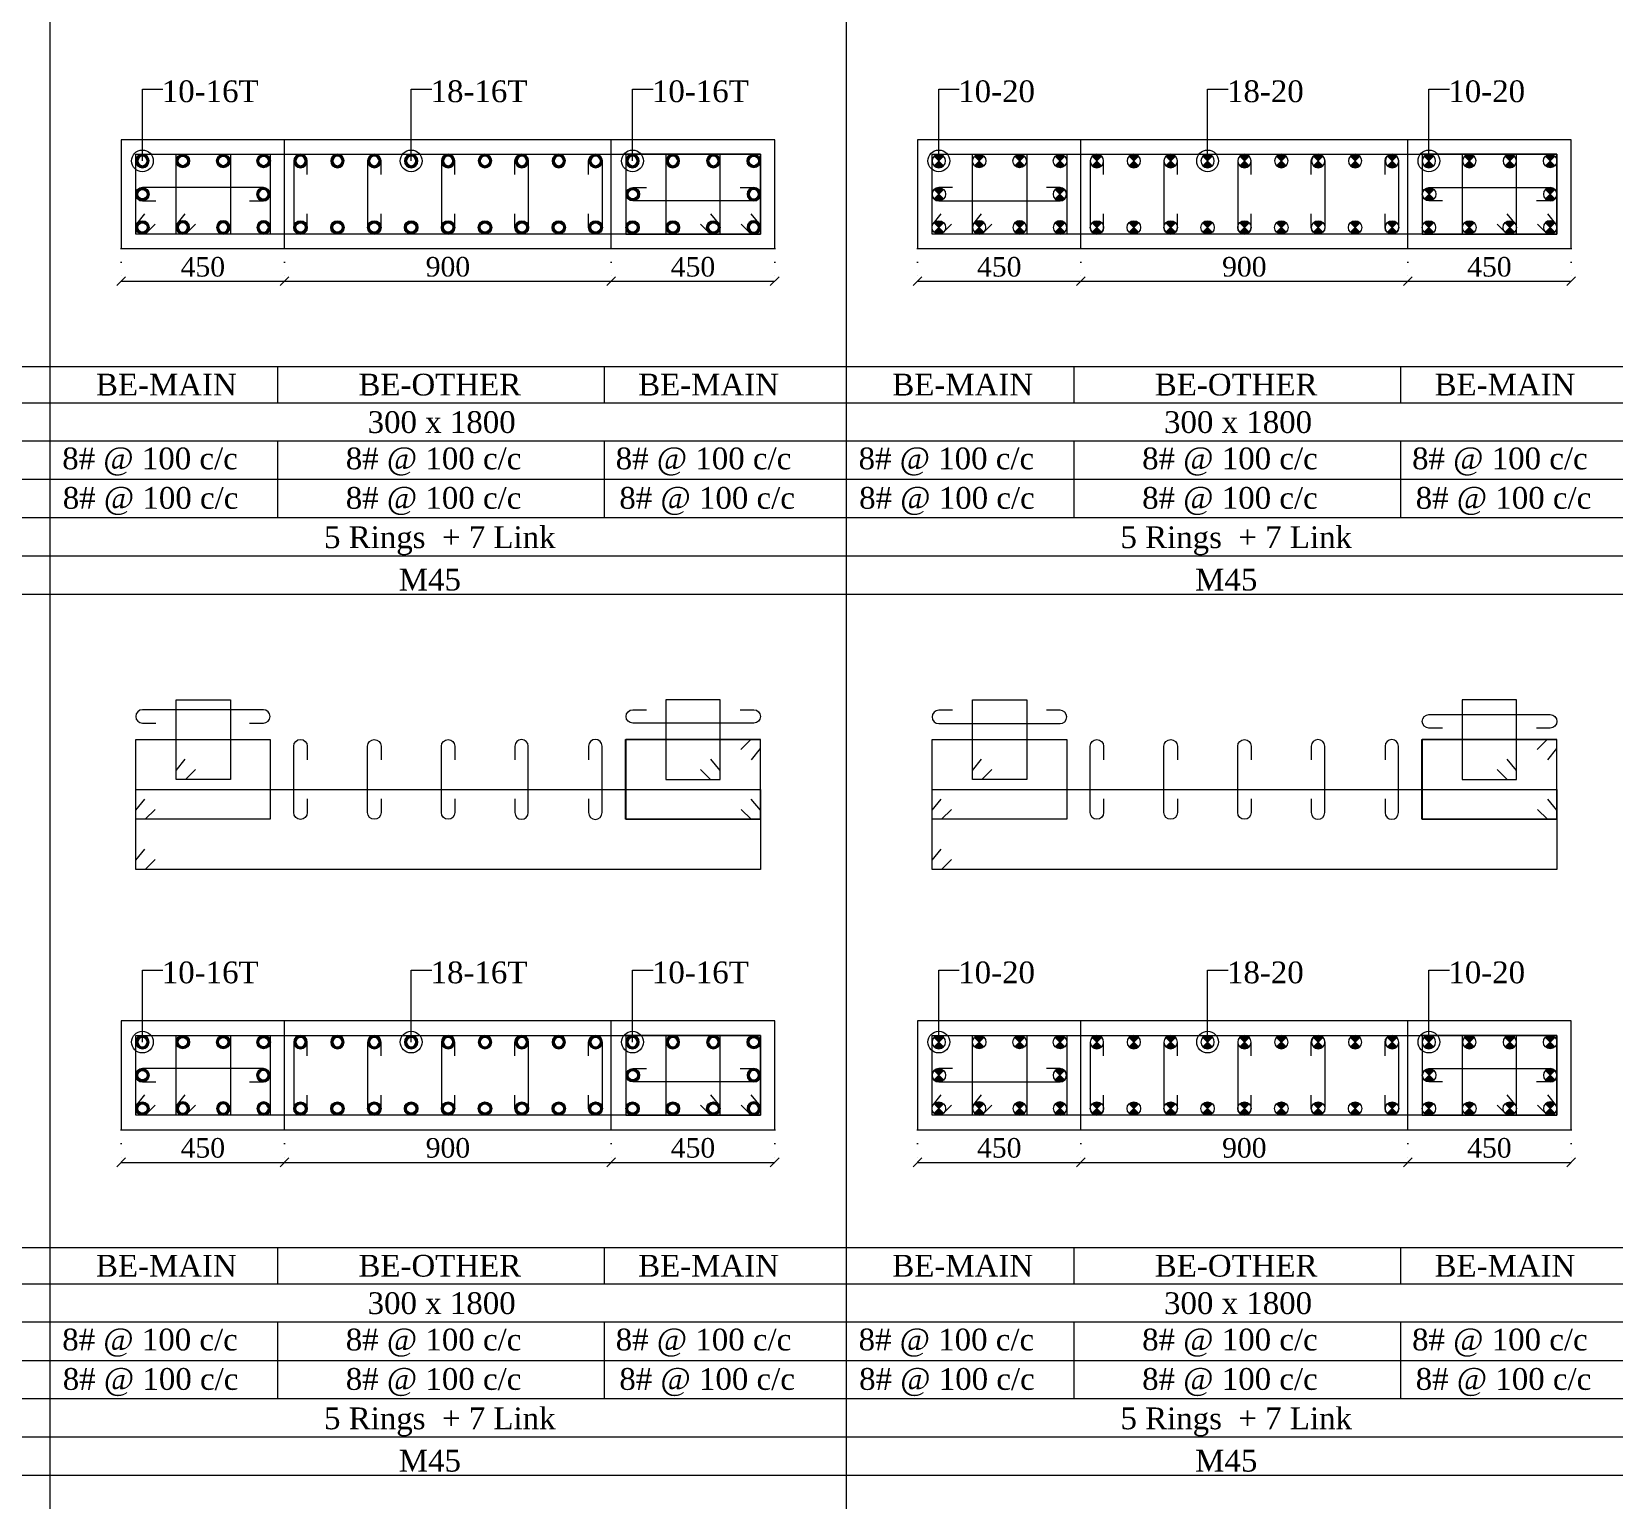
# Model space of a CAD drawing. Header units: millimetres. Extents: x 303 to 27724, y 300 to 68956.
# Drawn here: x 21094 to 25450, y 17900 to 21945 of the extents above; entities that cross this region are included whole.
import ezdxf

# ---------------------------------------------------------------- set-up
doc = ezdxf.new("R2010")
doc.units = ezdxf.units.MM
doc.linetypes.add('( Hidden )', pattern=[0.375, 0.25, -0.125])
doc.linetypes.add('DOT2', pattern=[0.125, 0, -0.125])
doc.layers.get('Defpoints').update_dxf_attribs({"lineweight": 0})
for name, color, linetype, lineweight in [('S-COL. STEEL DIA', 1, 'Continuous', 9), ('S-DIM FOOTING', 7, 'Continuous', 0), ('S-SECTION', 5, 'Continuous', 0), ('S-SECTION MARK', 7, 'Continuous', 0), ('S-SHEET', 7, 'Continuous', 0), ('S-STEEL', 1, 'Continuous', 9), ('S-STEEL-1', 1, 'Continuous', 0), ('S-STEEL-1 C.S.', 106, 'Continuous', 0), ('S-TEXT', 7, 'Continuous', 0)]:
    doc.layers.add(name, color=color, linetype=linetype, lineweight=lineweight)
doc.styles.add('AR', font='ARIALUNI.TTF', dxfattribs={"width": 0.8})
doc.styles.add('S-ROMANS', font='times.ttf')
doc.styles.add('TEXT', font='times.ttf')
doc.dimstyles.new('100', dxfattribs={"dimtxt": 180, "dimasz": 80, "dimexe": 0.18, "dimexo": 0.0625, "dimgap": 1, "dimtad": 1, "dimdec": 0, "dimzin": 0, "dimdsep": 46, "dimtxsty": 'AR', "dimblk": 'DOT', "dimcen": 0.09, "dimse1": 1, "dimse2": 1, "dimclrd": 50, "dimclrt": 256, "dimadec": 0, "dimazin": 0, "dimtfac": 1, "dimtdec": 0, "dimtix": 1, "dimtofl": 0, "dimtmove": 2, "dimatfit": 0, "dimfxl": 1, "dimtolj": 1, "dimtzin": 0, "dimlwd": -1, "dimarcsym": 0})
doc.dimstyles.new('SETU', dxfattribs={"dimtxt": 230, "dimasz": 0.2, "dimexe": 0.1, "dimexo": 0.1, "dimgap": 0.05, "dimtad": 1, "dimdec": 0, "dimzin": 0, "dimdsep": 46, "dimtxsty": 'TEXT', "dimblk": 'OBLIQUE', "dimcen": 0.09, "dimdle": 0.1, "dimclrd": 4, "dimclre": 256, "dimclrt": 256, "dimadec": 1, "dimazin": 0, "dimtfac": 1, "dimtdec": 0, "dimtix": 1, "dimtofl": 0, "dimtmove": 2, "dimatfit": 0, "dimfxl": 1, "dimtolj": 1, "dimtzin": 0, "dimlwd": -1, "dimlwe": -1, "dimarcsym": 1})

# ---------------------------------------------------------------- blocks, each defined once
blk = doc.blocks.new('*U4')
at = {"layer": 'S-COL. STEEL DIA'}
h = blk.add_hatch(color=256, dxfattribs=at)
h.dxf.hatch_style = 1
h.paths.add_polyline_path([(-18.5, 0, 1), (18.5, 0, 1)])
h.paths.add_polyline_path([(13, 0, -1), (-13, 0, -1)], flags=16)
at = {"layer": 'S-COL. STEEL DIA', "lineweight": 5}
for radius in [18.5, 13]:
    blk.add_circle((0, 0), radius, dxfattribs=at)
blk = doc.blocks.new('_Oblique')
at = {"color": 0, "linetype": 'ByBlock', "lineweight": -2}
blk.add_line((-0.5, -0.5), (0.5, 0.5), dxfattribs=at)
blk = doc.blocks.new('*D1766')
at = {"layer": 'Defpoints', "color": 0}
for p in [(21340.3, 18919), (21790.3, 18919), (21790.3, 18829.1)]:
    blk.add_point(p, dxfattribs=at)
at = {"layer": 'S-DIM FOOTING', "linetype": 'DOT2', "ltscale": 300}
for p, q in [((21340.3, 18918.8), (21340.3, 18829)), ((21790.3, 18918.8), (21790.3, 18829))]:
    blk.add_line(p, q, dxfattribs=at)
at = {"layer": 'S-DIM FOOTING', "ltscale": 300}
blk.add_line((21340.2, 18829.1), (21790.5, 18829.1), dxfattribs=at)
at = {"layer": 'S-DIM FOOTING', "linetype": 'ByBlock', "xscale": 24, "yscale": 24, "zscale": 24, "rotation": 180}
blk.add_blockref('_Oblique', (21340.3, 18829.1), dxfattribs=at)
at = {"layer": 'S-DIM FOOTING', "linetype": 'ByBlock', "xscale": 24, "yscale": 24, "zscale": 24}
blk.add_blockref('_Oblique', (21790.3, 18829.1), dxfattribs=at)
at = {"layer": 'S-DIM FOOTING', "insert": (21565.3, 18868.6), "char_height": 54, "attachment_point": 5, "style": 'TEXT'}
blk.add_mtext('\\A1;450', dxfattribs=at)
blk = doc.blocks.new('*D1767')
at = {"layer": 'Defpoints', "color": 0}
for p in [(21790.3, 18919), (22690.3, 18919), (22690.3, 18829.1)]:
    blk.add_point(p, dxfattribs=at)
at = {"layer": 'S-DIM FOOTING', "linetype": 'DOT2', "ltscale": 300}
for p, q in [((21790.3, 18918.8), (21790.3, 18829)), ((22690.3, 18918.8), (22690.3, 18829))]:
    blk.add_line(p, q, dxfattribs=at)
at = {"layer": 'S-DIM FOOTING', "ltscale": 300}
blk.add_line((21790.2, 18829.1), (22690.5, 18829.1), dxfattribs=at)
at = {"layer": 'S-DIM FOOTING', "linetype": 'ByBlock', "xscale": 24, "yscale": 24, "zscale": 24, "rotation": 180}
blk.add_blockref('_Oblique', (21790.3, 18829.1), dxfattribs=at)
at = {"layer": 'S-DIM FOOTING', "linetype": 'ByBlock', "xscale": 24, "yscale": 24, "zscale": 24}
blk.add_blockref('_Oblique', (22690.3, 18829.1), dxfattribs=at)
at = {"layer": 'S-DIM FOOTING', "insert": (22240.3, 18868.6), "char_height": 54, "attachment_point": 5, "style": 'TEXT'}
blk.add_mtext('\\A1;900', dxfattribs=at)
blk = doc.blocks.new('*D1768')
at = {"layer": 'Defpoints', "color": 0}
for p in [(22690.3, 18919), (23140.3, 18919), (23140.3, 18829.1)]:
    blk.add_point(p, dxfattribs=at)
at = {"layer": 'S-DIM FOOTING', "linetype": 'DOT2', "ltscale": 300}
for p, q in [((22690.3, 18918.8), (22690.3, 18829)), ((23140.3, 18918.8), (23140.3, 18829))]:
    blk.add_line(p, q, dxfattribs=at)
at = {"layer": 'S-DIM FOOTING', "ltscale": 300}
blk.add_line((22690.2, 18829.1), (23140.5, 18829.1), dxfattribs=at)
at = {"layer": 'S-DIM FOOTING', "linetype": 'ByBlock', "xscale": 24, "yscale": 24, "zscale": 24, "rotation": 180}
blk.add_blockref('_Oblique', (22690.3, 18829.1), dxfattribs=at)
at = {"layer": 'S-DIM FOOTING', "linetype": 'ByBlock', "xscale": 24, "yscale": 24, "zscale": 24}
blk.add_blockref('_Oblique', (23140.3, 18829.1), dxfattribs=at)
at = {"layer": 'S-DIM FOOTING', "insert": (22915.3, 18868.6), "char_height": 54, "attachment_point": 5, "style": 'TEXT'}
blk.add_mtext('\\A1;450', dxfattribs=at)
blk = doc.blocks.new('_Dot')
at = {"linetype": 'ByBlock', "lineweight": -2}
blk.add_line((-0.5, 0), (-1, 0), dxfattribs=at)
at = {"linetype": 'ByBlock', "const_width": 0.5}
blk.add_lwpolyline([(-0.25, 0, 1), (0.25, 0, 1)], format="xyb", close=True, dxfattribs=at)
blk = doc.blocks.new('*U18')
at = {"layer": 'S-COL. STEEL DIA'}
h = blk.add_hatch(color=256, dxfattribs=at)
h.dxf.hatch_style = 1
h.paths.add_polyline_path([(0, 0), (0, -18.5, 0.198912), (13, -13)])
h.paths.add_polyline_path([(0, 0), (-13, -13, 0.198912), (0, -18.5)])
h.paths.add_polyline_path([(0, 18.5, 0.198912), (-13, 13), (0, 0)])
h.paths.add_polyline_path([(13, 13, 0.198912), (0, 18.5), (0, 0)])
at = {"layer": 'S-COL. STEEL DIA', "lineweight": 5}
for p, q in [((-13, 13), (13, -13)), ((13, 13), (-13, -13))]:
    blk.add_line(p, q, dxfattribs=at)
blk.add_circle((0, 0), 18.5, dxfattribs=at)
blk = doc.blocks.new('*D1772')
at = {"layer": 'Defpoints', "color": 0}
for p in [(23533.9, 18919), (23983.9, 18919), (23983.9, 18829.1)]:
    blk.add_point(p, dxfattribs=at)
at = {"layer": 'S-DIM FOOTING', "linetype": 'DOT2', "ltscale": 300}
for p, q in [((23533.9, 18918.8), (23533.9, 18829)), ((23983.9, 18918.8), (23983.9, 18829))]:
    blk.add_line(p, q, dxfattribs=at)
at = {"layer": 'S-DIM FOOTING', "ltscale": 300}
blk.add_line((23533.8, 18829.1), (23984, 18829.1), dxfattribs=at)
at = {"layer": 'S-DIM FOOTING', "linetype": 'ByBlock', "xscale": 24, "yscale": 24, "zscale": 24, "rotation": 180}
blk.add_blockref('_Oblique', (23533.9, 18829.1), dxfattribs=at)
at = {"layer": 'S-DIM FOOTING', "linetype": 'ByBlock', "xscale": 24, "yscale": 24, "zscale": 24}
blk.add_blockref('_Oblique', (23983.9, 18829.1), dxfattribs=at)
at = {"layer": 'S-DIM FOOTING', "insert": (23758.9, 18868.6), "char_height": 54, "attachment_point": 5, "style": 'TEXT'}
blk.add_mtext('\\A1;450', dxfattribs=at)
blk = doc.blocks.new('*D1773')
at = {"layer": 'Defpoints', "color": 0}
for p in [(23983.9, 18919), (24883.9, 18919), (24883.9, 18829.1)]:
    blk.add_point(p, dxfattribs=at)
at = {"layer": 'S-DIM FOOTING', "linetype": 'DOT2', "ltscale": 300}
for p, q in [((23983.9, 18918.8), (23983.9, 18829)), ((24883.9, 18918.8), (24883.9, 18829))]:
    blk.add_line(p, q, dxfattribs=at)
at = {"layer": 'S-DIM FOOTING', "ltscale": 300}
blk.add_line((23983.8, 18829.1), (24884, 18829.1), dxfattribs=at)
at = {"layer": 'S-DIM FOOTING', "linetype": 'ByBlock', "xscale": 24, "yscale": 24, "zscale": 24, "rotation": 180}
blk.add_blockref('_Oblique', (23983.9, 18829.1), dxfattribs=at)
at = {"layer": 'S-DIM FOOTING', "linetype": 'ByBlock', "xscale": 24, "yscale": 24, "zscale": 24}
blk.add_blockref('_Oblique', (24883.9, 18829.1), dxfattribs=at)
at = {"layer": 'S-DIM FOOTING', "insert": (24433.9, 18868.6), "char_height": 54, "attachment_point": 5, "style": 'TEXT'}
blk.add_mtext('\\A1;900', dxfattribs=at)
blk = doc.blocks.new('*D1774')
at = {"layer": 'Defpoints', "color": 0}
for p in [(24883.9, 18919), (25333.9, 18919), (25333.9, 18829.1)]:
    blk.add_point(p, dxfattribs=at)
at = {"layer": 'S-DIM FOOTING', "linetype": 'DOT2', "ltscale": 300}
for p, q in [((24883.9, 18918.8), (24883.9, 18829)), ((25333.9, 18918.8), (25333.9, 18829))]:
    blk.add_line(p, q, dxfattribs=at)
at = {"layer": 'S-DIM FOOTING', "ltscale": 300}
blk.add_line((24883.8, 18829.1), (25334, 18829.1), dxfattribs=at)
at = {"layer": 'S-DIM FOOTING', "linetype": 'ByBlock', "xscale": 24, "yscale": 24, "zscale": 24, "rotation": 180}
blk.add_blockref('_Oblique', (24883.9, 18829.1), dxfattribs=at)
at = {"layer": 'S-DIM FOOTING', "linetype": 'ByBlock', "xscale": 24, "yscale": 24, "zscale": 24}
blk.add_blockref('_Oblique', (25333.9, 18829.1), dxfattribs=at)
at = {"layer": 'S-DIM FOOTING', "insert": (25108.9, 18868.6), "char_height": 54, "attachment_point": 5, "style": 'TEXT'}
blk.add_mtext('\\A1;450', dxfattribs=at)
blk = doc.blocks.new('*D1815')
at = {"layer": 'Defpoints', "color": 0}
for p in [(21340.3, 21347), (21790.3, 21347), (21790.3, 21257.1)]:
    blk.add_point(p, dxfattribs=at)
at = {"layer": 'S-DIM FOOTING', "linetype": 'DOT2', "ltscale": 300}
for p, q in [((21340.3, 21346.9), (21340.3, 21257)), ((21790.3, 21346.9), (21790.3, 21257))]:
    blk.add_line(p, q, dxfattribs=at)
at = {"layer": 'S-DIM FOOTING', "ltscale": 300}
blk.add_line((21340.2, 21257.1), (21790.5, 21257.1), dxfattribs=at)
at = {"layer": 'S-DIM FOOTING', "linetype": 'ByBlock', "xscale": 24, "yscale": 24, "zscale": 24, "rotation": 180}
blk.add_blockref('_Oblique', (21340.3, 21257.1), dxfattribs=at)
at = {"layer": 'S-DIM FOOTING', "linetype": 'ByBlock', "xscale": 24, "yscale": 24, "zscale": 24}
blk.add_blockref('_Oblique', (21790.3, 21257.1), dxfattribs=at)
at = {"layer": 'S-DIM FOOTING', "insert": (21565.3, 21296.6), "char_height": 54, "attachment_point": 5, "style": 'TEXT'}
blk.add_mtext('\\A1;450', dxfattribs=at)
blk = doc.blocks.new('*D1816')
at = {"layer": 'Defpoints', "color": 0}
for p in [(21790.3, 21347), (22690.3, 21347), (22690.3, 21257.1)]:
    blk.add_point(p, dxfattribs=at)
at = {"layer": 'S-DIM FOOTING', "linetype": 'DOT2', "ltscale": 300}
for p, q in [((21790.3, 21346.9), (21790.3, 21257)), ((22690.3, 21346.9), (22690.3, 21257))]:
    blk.add_line(p, q, dxfattribs=at)
at = {"layer": 'S-DIM FOOTING', "ltscale": 300}
blk.add_line((21790.2, 21257.1), (22690.5, 21257.1), dxfattribs=at)
at = {"layer": 'S-DIM FOOTING', "linetype": 'ByBlock', "xscale": 24, "yscale": 24, "zscale": 24, "rotation": 180}
blk.add_blockref('_Oblique', (21790.3, 21257.1), dxfattribs=at)
at = {"layer": 'S-DIM FOOTING', "linetype": 'ByBlock', "xscale": 24, "yscale": 24, "zscale": 24}
blk.add_blockref('_Oblique', (22690.3, 21257.1), dxfattribs=at)
at = {"layer": 'S-DIM FOOTING', "insert": (22240.3, 21296.7), "char_height": 54, "attachment_point": 5, "style": 'TEXT'}
blk.add_mtext('\\A1;900', dxfattribs=at)
blk = doc.blocks.new('*D1817')
at = {"layer": 'Defpoints', "color": 0}
for p in [(22690.3, 21347), (23140.3, 21347), (23140.3, 21257.1)]:
    blk.add_point(p, dxfattribs=at)
at = {"layer": 'S-DIM FOOTING', "linetype": 'DOT2', "ltscale": 300}
for p, q in [((22690.3, 21346.9), (22690.3, 21257)), ((23140.3, 21346.9), (23140.3, 21257))]:
    blk.add_line(p, q, dxfattribs=at)
at = {"layer": 'S-DIM FOOTING', "ltscale": 300}
blk.add_line((22690.2, 21257.1), (23140.5, 21257.1), dxfattribs=at)
at = {"layer": 'S-DIM FOOTING', "linetype": 'ByBlock', "xscale": 24, "yscale": 24, "zscale": 24, "rotation": 180}
blk.add_blockref('_Oblique', (22690.3, 21257.1), dxfattribs=at)
at = {"layer": 'S-DIM FOOTING', "linetype": 'ByBlock', "xscale": 24, "yscale": 24, "zscale": 24}
blk.add_blockref('_Oblique', (23140.3, 21257.1), dxfattribs=at)
at = {"layer": 'S-DIM FOOTING', "insert": (22915.3, 21296.6), "char_height": 54, "attachment_point": 5, "style": 'TEXT'}
blk.add_mtext('\\A1;450', dxfattribs=at)
blk = doc.blocks.new('*D1818')
at = {"layer": 'Defpoints', "color": 0}
for p in [(23533.9, 21347), (23983.9, 21347), (23983.9, 21257.1)]:
    blk.add_point(p, dxfattribs=at)
at = {"layer": 'S-DIM FOOTING', "linetype": 'DOT2', "ltscale": 300}
for p, q in [((23533.9, 21346.9), (23533.9, 21257)), ((23983.9, 21346.9), (23983.9, 21257))]:
    blk.add_line(p, q, dxfattribs=at)
at = {"layer": 'S-DIM FOOTING', "ltscale": 300}
blk.add_line((23533.8, 21257.1), (23984, 21257.1), dxfattribs=at)
at = {"layer": 'S-DIM FOOTING', "linetype": 'ByBlock', "xscale": 24, "yscale": 24, "zscale": 24, "rotation": 180}
blk.add_blockref('_Oblique', (23533.9, 21257.1), dxfattribs=at)
at = {"layer": 'S-DIM FOOTING', "linetype": 'ByBlock', "xscale": 24, "yscale": 24, "zscale": 24}
blk.add_blockref('_Oblique', (23983.9, 21257.1), dxfattribs=at)
at = {"layer": 'S-DIM FOOTING', "insert": (23758.9, 21296.6), "char_height": 54, "attachment_point": 5, "style": 'TEXT'}
blk.add_mtext('\\A1;450', dxfattribs=at)
blk = doc.blocks.new('*D1819')
at = {"layer": 'Defpoints', "color": 0}
for p in [(23983.9, 21347), (24883.9, 21347), (24883.9, 21257.1)]:
    blk.add_point(p, dxfattribs=at)
at = {"layer": 'S-DIM FOOTING', "linetype": 'DOT2', "ltscale": 300}
for p, q in [((23983.9, 21346.9), (23983.9, 21257)), ((24883.9, 21346.9), (24883.9, 21257))]:
    blk.add_line(p, q, dxfattribs=at)
at = {"layer": 'S-DIM FOOTING', "ltscale": 300}
blk.add_line((23983.8, 21257.1), (24884, 21257.1), dxfattribs=at)
at = {"layer": 'S-DIM FOOTING', "linetype": 'ByBlock', "xscale": 24, "yscale": 24, "zscale": 24, "rotation": 180}
blk.add_blockref('_Oblique', (23983.9, 21257.1), dxfattribs=at)
at = {"layer": 'S-DIM FOOTING', "linetype": 'ByBlock', "xscale": 24, "yscale": 24, "zscale": 24}
blk.add_blockref('_Oblique', (24883.9, 21257.1), dxfattribs=at)
at = {"layer": 'S-DIM FOOTING', "insert": (24433.9, 21296.7), "char_height": 54, "attachment_point": 5, "style": 'TEXT'}
blk.add_mtext('\\A1;900', dxfattribs=at)
blk = doc.blocks.new('*D1820')
at = {"layer": 'Defpoints', "color": 0}
for p in [(24883.9, 21347), (25333.9, 21347), (25333.9, 21257.1)]:
    blk.add_point(p, dxfattribs=at)
at = {"layer": 'S-DIM FOOTING', "linetype": 'DOT2', "ltscale": 300}
for p, q in [((24883.9, 21346.9), (24883.9, 21257)), ((25333.9, 21346.9), (25333.9, 21257))]:
    blk.add_line(p, q, dxfattribs=at)
at = {"layer": 'S-DIM FOOTING', "ltscale": 300}
blk.add_line((24883.8, 21257.1), (25334, 21257.1), dxfattribs=at)
at = {"layer": 'S-DIM FOOTING', "linetype": 'ByBlock', "xscale": 24, "yscale": 24, "zscale": 24, "rotation": 180}
blk.add_blockref('_Oblique', (24883.9, 21257.1), dxfattribs=at)
at = {"layer": 'S-DIM FOOTING', "linetype": 'ByBlock', "xscale": 24, "yscale": 24, "zscale": 24}
blk.add_blockref('_Oblique', (25333.9, 21257.1), dxfattribs=at)
at = {"layer": 'S-DIM FOOTING', "insert": (25108.9, 21296.6), "char_height": 54, "attachment_point": 5, "style": 'TEXT'}
blk.add_mtext('\\A1;450', dxfattribs=at)

msp = doc.modelspace()

# ---------------------------------------------------------------- linework, layer by layer
at = {"layer": 'S-SECTION'}
for points, elevation in [([(23140.3, 21347), (23140.3, 21647), (21340.3, 21647), (21340.3, 21347)], 4.8), ([(25333.9, 21347), (25333.9, 21647), (23533.9, 21647), (23533.9, 21347)], 0.2), ([(23140.3, 18919), (23140.3, 19219), (21340.3, 19219), (21340.3, 18919)], 4.9), ([(25333.9, 18919), (25333.9, 19219), (23533.9, 19219), (23533.9, 18919)], 0.3)]:
    msp.add_lwpolyline(points, close=True, dxfattribs=dict(at, elevation=elevation))
at = {"layer": 'S-SHEET'}
for p, q in [((21143.4, 68956, 3), (21143.4, 299.8, 3.5)), ((23337, 68956, 3.8), (23337, 299.8, 4.3)), ((303, 21022, 7.4), (27724.1, 21022, 7.4)), ((21770.8, 21022, -0.4), (21770.8, 20922.5, -0.4)), ((22670.8, 21022, -0.4), (22670.8, 20922.5, -0.4)), ((23964.4, 21022, -0.4), (23964.4, 20922.5, -0.4)), ((24864.4, 21022, -0.4), (24864.4, 20922.5, -0.4)), ((303, 20922.5, -0.4), (27724.1, 20922.5, -0.5)), ((303, 20817.3, -0.4), (27724.1, 20817.3, -0.5)), ((303, 20817.3, -0.4), (27724.1, 20817.3, -0.5)), ((21770.8, 20817.3, -0.4), (21770.8, 20606, -0.4)), ((22670.8, 20817.3, -0.4), (22670.8, 20606, -0.4)), ((23964.4, 20817.3, -0.4), (23964.4, 20606, -0.4)), ((24864.4, 20817.3, -0.4), (24864.4, 20606, -0.4)), ((303, 20711.5, -0.4), (27724.1, 20711.5, -0.5)), ((303, 20606, -0.4), (27724.1, 20606, -0.4)), ((303, 20500.5, -0.4), (27724.1, 20500.5, -0.5)), ((303, 18594, 7.5), (27724.1, 18594, 7.5)), ((21770.8, 18594, 4.2), (21770.8, 18494.4, 4.2)), ((22670.8, 18594, 4.2), (22670.8, 18494.4, 4.2)), ((23964.4, 18594, -0.4), (23964.4, 18494.4, -0.4)), ((24864.4, 18594, -0.4), (24864.4, 18494.4, -0.4)), ((303, 18494.4, -0.4), (27724.1, 18494.4, -0.4)), ((303, 18389.2, -0.4), (27724.1, 18389.2, -0.4)), ((303, 18389.2, -0.4), (27724.1, 18389.2, -0.4)), ((21770.8, 18389.2, 4.2), (21770.8, 18177.9, 4.2)), ((22670.8, 18389.2, 4.2), (22670.8, 18177.9, 4.2)), ((23964.4, 18389.2, -0.4), (23964.4, 18177.9, -0.4)), ((24864.4, 18389.2, -0.4), (24864.4, 18177.9, -0.4)), ((303, 18283.4, -0.4), (27724.1, 18283.4, -0.4)), ((303, 18177.9, -0.4), (27724.1, 18177.9, -0.4)), ((303, 18072.4, -0.4), (27724.1, 18072.4, -0.4))]:
    msp.add_line(p, q, dxfattribs=at)
at = {"layer": 'S-SHEET', "color": 0}
for p, q in [((303, 20394.9, -0.4), (27724.1, 20394.9, -0.5)), ((303, 17966.9, -0.4), (27724.1, 17966.9, -0.4))]:
    msp.add_line(p, q, dxfattribs=at)
at = {"layer": 'S-STEEL', "color": 1}
for points, elevation in [([(21433.9, 21414.3), (21406.4, 21387), (21380.3, 21387), (21380.3, 21607), (23101.1, 21607), (23101.1, 21387), (21380.3, 21387), (21380.3, 21412), (21405.5, 21442.9)], 4.8), ([(23627.5, 21414.3), (23599.9, 21387), (23573.9, 21387), (23573.9, 21607), (25294.7, 21607), (25294.7, 21387), (23573.9, 21387), (23573.9, 21412), (23599.1, 21442.9)], 0.2), ([(23046.8, 19967.1), (23074.3, 19994.4), (23100.4, 19994.4), (23100.4, 19774.4), (22729.6, 19774.4), (22729.6, 19994.4), (23100.4, 19994.4), (23100.4, 19969.4), (23075.2, 19938.6)], 4.9), ([(25240.4, 19967.1), (25267.9, 19994.4), (25293.9, 19994.4), (25293.9, 19774.4), (24923.1, 19774.4), (24923.1, 19994.4), (25293.9, 19994.4), (25293.9, 19969.4), (25268.7, 19938.6)], 0.3), ([(21433.9, 19663.7), (21406.4, 19636.4), (21380.3, 19636.4), (21380.3, 19856.4), (23101.1, 19856.4), (23101.1, 19636.4), (21380.3, 19636.4), (21380.3, 19661.4), (21405.5, 19692.3)], 4.9), ([(23627.5, 19663.7), (23599.9, 19636.4), (23573.9, 19636.4), (23573.9, 19856.4), (25294.7, 19856.4), (25294.7, 19636.4), (23573.9, 19636.4), (23573.9, 19661.4), (23599.1, 19692.3)], 0.3), ([(21433.9, 18986.3), (21406.4, 18959), (21380.3, 18959), (21380.3, 19179), (23101.1, 19179), (23101.1, 18959), (21380.3, 18959), (21380.3, 18984), (21405.5, 19014.9)], 4.9), ([(23627.5, 18986.3), (23599.9, 18959), (23573.9, 18959), (23573.9, 19179), (25294.7, 19179), (25294.7, 18959), (23573.9, 18959), (23573.9, 18984), (23599.1, 19014.9)], 0.3)]:
    msp.add_lwpolyline(points, dxfattribs=dict(at, elevation=elevation))
at = {"layer": 'S-STEEL', "color": 3}
for points, elevation in [([(21852.8, 21550.9), (21852.8, 21588.6, 1), (21815.8, 21588.6), (21815.8, 21405.5, 1), (21852.8, 21405.5), (21852.8, 21442.7)], 4.8), ([(22056, 21550.9), (22056, 21588.6, 1), (22019.1, 21588.6), (22019.1, 21405.5, 1), (22056, 21405.5), (22056, 21442.7)], 4.8), ([(22259.2, 21550.9), (22259.2, 21588.6, 1), (22222.3, 21588.6), (22222.3, 21405.5, 1), (22259.2, 21405.5), (22259.2, 21442.7)], 4.8), ([(22424.7, 21550.9), (22424.7, 21588.6, -1), (22461.6, 21588.6), (22461.6, 21405.5, -1), (22424.7, 21405.5), (22424.7, 21442.7)], 4.8), ([(22627.9, 21550.9), (22627.9, 21588.6, -1), (22664.9, 21588.6), (22664.9, 21405.5, -1), (22627.9, 21405.5), (22627.9, 21442.7)], 4.8), ([(24046.3, 21550.9), (24046.3, 21588.6, 1), (24009.4, 21588.6), (24009.4, 21405.5, 1), (24046.3, 21405.5), (24046.3, 21442.7)], 0.2), ([(24249.5, 21550.9), (24249.5, 21588.6, 1), (24212.6, 21588.6), (24212.6, 21405.5, 1), (24249.5, 21405.5), (24249.5, 21442.7)], 0.2), ([(24452.8, 21550.9), (24452.8, 21588.6, 1), (24415.9, 21588.6), (24415.9, 21405.5, 1), (24452.8, 21405.5), (24452.8, 21442.7)], 0.2), ([(24618.3, 21550.9), (24618.3, 21588.6, -1), (24655.2, 21588.6), (24655.2, 21405.5, -1), (24618.3, 21405.5), (24618.3, 21442.7)], 0.2), ([(24821.5, 21550.9), (24821.5, 21588.6, -1), (24858.4, 21588.6), (24858.4, 21405.5, -1), (24821.5, 21405.5), (24821.5, 21442.7)], 0.2), ([(21694.2, 21478.6), (21731.9, 21478.6, 1), (21731.9, 21515.5), (21398.8, 21515.5, 1), (21398.8, 21478.6), (21436, 21478.6)], 4.8), ([(23045, 21515.5), (23082.7, 21515.5, -1), (23082.7, 21478.6), (22749.6, 21478.6, -1), (22749.6, 21515.5), (22786.8, 21515.5)], 4.8), ([(23630.1, 21515.5), (23592.4, 21515.5, 1), (23592.4, 21478.6), (23926.3, 21478.6, 1), (23926.3, 21515.5), (23889, 21515.5)], 0.2), ([(24980.1, 21478.6), (24942.4, 21478.6, -1), (24942.4, 21515.5), (25276.3, 21515.5, -1), (25276.3, 21478.6), (25239, 21478.6)], 0.2), ([(21694.2, 20039.3), (21731.9, 20039.3, 1), (21731.9, 20076.2), (21398.8, 20076.2, 1), (21398.8, 20039.3), (21436, 20039.3)], 4.9), ([(23045, 20076.2), (23082.7, 20076.2, -1), (23082.7, 20039.3), (22749.6, 20039.3, -1), (22749.6, 20076.2), (22786.8, 20076.2)], 4.9), ([(23630.1, 20074.9), (23592.4, 20074.9, 1), (23592.4, 20038), (23926.3, 20038, 1), (23926.3, 20074.9), (23889, 20074.9)], 0.3), ([(24980.1, 20025.9), (24942.4, 20025.9, -1), (24942.4, 20062.8), (25276.3, 20062.8, -1), (25276.3, 20025.9), (25239, 20025.9)], 0.3), ([(21852.8, 19830.5), (21852.8, 19792.8, -1), (21815.8, 19792.8), (21815.8, 19975.9, -1), (21852.8, 19975.9), (21852.8, 19938.7)], 4.9), ([(22056, 19830.5), (22056, 19792.8, -1), (22019.1, 19792.8), (22019.1, 19975.9, -1), (22056, 19975.9), (22056, 19938.7)], 4.9), ([(22259.2, 19830.5), (22259.2, 19792.8, -1), (22222.3, 19792.8), (22222.3, 19975.9, -1), (22259.2, 19975.9), (22259.2, 19938.7)], 4.9), ([(22424.7, 19830.5), (22424.7, 19792.8, 1), (22461.6, 19792.8), (22461.6, 19975.9, 1), (22424.7, 19975.9), (22424.7, 19938.7)], 4.9), ([(22627.9, 19830.5), (22627.9, 19792.8, 1), (22664.9, 19792.8), (22664.9, 19975.9, 1), (22627.9, 19975.9), (22627.9, 19938.7)], 4.9), ([(24046.3, 19830.5), (24046.3, 19792.8, -1), (24009.4, 19792.8), (24009.4, 19975.9, -1), (24046.3, 19975.9), (24046.3, 19938.7)], 0.3), ([(24249.5, 19830.5), (24249.5, 19792.8, -1), (24212.6, 19792.8), (24212.6, 19975.9, -1), (24249.5, 19975.9), (24249.5, 19938.7)], 0.3), ([(24452.8, 19830.5), (24452.8, 19792.8, -1), (24415.9, 19792.8), (24415.9, 19975.9, -1), (24452.8, 19975.9), (24452.8, 19938.7)], 0.3), ([(24618.3, 19830.5), (24618.3, 19792.8, 1), (24655.2, 19792.8), (24655.2, 19975.9, 1), (24618.3, 19975.9), (24618.3, 19938.7)], 0.3), ([(24821.5, 19830.5), (24821.5, 19792.8, 1), (24858.4, 19792.8), (24858.4, 19975.9, 1), (24821.5, 19975.9), (24821.5, 19938.7)], 0.3), ([(21852.8, 19122.8), (21852.8, 19160.5, 1), (21815.8, 19160.5), (21815.8, 18977.4, 1), (21852.8, 18977.4), (21852.8, 19014.6)], 4.9), ([(22056, 19122.8), (22056, 19160.5, 1), (22019.1, 19160.5), (22019.1, 18977.4, 1), (22056, 18977.4), (22056, 19014.6)], 4.9), ([(22259.2, 19122.8), (22259.2, 19160.5, 1), (22222.3, 19160.5), (22222.3, 18977.4, 1), (22259.2, 18977.4), (22259.2, 19014.6)], 4.9), ([(22424.7, 19122.8), (22424.7, 19160.5, -1), (22461.6, 19160.5), (22461.6, 18977.4, -1), (22424.7, 18977.4), (22424.7, 19014.6)], 4.9), ([(22627.9, 19122.8), (22627.9, 19160.5, -1), (22664.9, 19160.5), (22664.9, 18977.4, -1), (22627.9, 18977.4), (22627.9, 19014.6)], 4.9), ([(24046.3, 19122.8), (24046.3, 19160.5, 1), (24009.4, 19160.5), (24009.4, 18977.4, 1), (24046.3, 18977.4), (24046.3, 19014.6)], 0.3), ([(24249.5, 19122.8), (24249.5, 19160.5, 1), (24212.6, 19160.5), (24212.6, 18977.4, 1), (24249.5, 18977.4), (24249.5, 19014.6)], 0.3), ([(24452.8, 19122.8), (24452.8, 19160.5, 1), (24415.9, 19160.5), (24415.9, 18977.4, 1), (24452.8, 18977.4), (24452.8, 19014.6)], 0.3), ([(24618.3, 19122.8), (24618.3, 19160.5, -1), (24655.2, 19160.5), (24655.2, 18977.4, -1), (24618.3, 18977.4), (24618.3, 19014.6)], 0.3), ([(24821.5, 19122.8), (24821.5, 19160.5, -1), (24858.4, 19160.5), (24858.4, 18977.4, -1), (24821.5, 18977.4), (24821.5, 19014.6)], 0.3), ([(21694.2, 19050.5), (21731.9, 19050.5, 1), (21731.9, 19087.4), (21398.8, 19087.4, 1), (21398.8, 19050.5), (21436, 19050.5)], 4.9), ([(23045, 19087.4), (23082.7, 19087.4, -1), (23082.7, 19050.5), (22749.6, 19050.5, -1), (22749.6, 19087.4), (22786.8, 19087.4)], 4.9), ([(23630.1, 19087.4), (23592.4, 19087.4, 1), (23592.4, 19050.5), (23926.3, 19050.5, 1), (23926.3, 19087.4), (23889, 19087.4)], 0.3), ([(24980.1, 19050.5), (24942.4, 19050.5, -1), (24942.4, 19087.4), (25276.3, 19087.4, -1), (25276.3, 19050.5), (25239, 19050.5)], 0.3)]:
    msp.add_lwpolyline(points, format="xyb", dxfattribs=dict(at, elevation=elevation))
at = {"layer": 'S-STEEL-1', "color": 6}
for points, elevation in [([(21433.9, 21414.3), (21406.4, 21387), (21380.3, 21387), (21380.3, 21607), (21751.1, 21607), (21751.1, 21387), (21380.3, 21387), (21380.3, 21412), (21405.5, 21442.9)], 4.8), ([(23047.6, 21414.3), (23075.1, 21387), (23101.2, 21387), (23101.1, 21607), (22730.3, 21607), (22730.4, 21387), (23101.2, 21387), (23101.2, 21412), (23076, 21442.9)], 4.8), ([(23627.5, 21414.3), (23599.9, 21387), (23573.9, 21387), (23573.9, 21607), (23944.7, 21607), (23944.7, 21387), (23573.9, 21387), (23573.9, 21412), (23599.1, 21442.9)], 0.2), ([(25241.2, 21414.3), (25268.7, 21387), (25294.7, 21387), (25294.7, 21607), (24923.9, 21607), (24923.9, 21387), (25294.7, 21387), (25294.7, 21412), (25269.5, 21442.9)], 0.2), ([(21433.9, 19801.8), (21406.4, 19774.4), (21380.3, 19774.4), (21380.3, 19994.4), (21751.1, 19994.4), (21751.1, 19774.4), (21380.3, 19774.4), (21380.3, 19799.5), (21405.5, 19830.3)], 4.9), ([(23047.6, 19801.8), (23075.1, 19774.4), (23101.2, 19774.4), (23101.1, 19994.4), (22730.3, 19994.4), (22730.4, 19774.4), (23101.2, 19774.4), (23101.2, 19799.5), (23076, 19830.3)], 4.9), ([(23627.5, 19801.8), (23599.9, 19774.4), (23573.9, 19774.4), (23573.9, 19994.4), (23944.7, 19994.4), (23944.7, 19774.4), (23573.9, 19774.4), (23573.9, 19799.5), (23599.1, 19830.3)], 0.3), ([(25241.2, 19801.8), (25268.7, 19774.4), (25294.7, 19774.4), (25294.7, 19994.4), (24923.9, 19994.4), (24923.9, 19774.4), (25294.7, 19774.4), (25294.7, 19799.5), (25269.5, 19830.3)], 0.3), ([(21433.9, 18986.3), (21406.4, 18959), (21380.3, 18959), (21380.3, 19179), (21751.1, 19179), (21751.1, 18959), (21380.3, 18959), (21380.3, 18984), (21405.5, 19014.9)], 4.9), ([(23047.6, 18986.3), (23075.1, 18959), (23101.2, 18959), (23101.1, 19179), (22730.3, 19179), (22730.4, 18959), (23101.2, 18959), (23101.2, 18984), (23076, 19014.9)], 4.9), ([(23627.5, 18986.3), (23599.9, 18959), (23573.9, 18959), (23573.9, 19179), (23944.7, 19179), (23944.7, 18959), (23573.9, 18959), (23573.9, 18984), (23599.1, 19014.9)], 0.3), ([(25241.2, 18986.3), (25268.7, 18959), (25294.7, 18959), (25294.7, 19179), (24923.9, 19179), (24923.9, 18959), (25294.7, 18959), (25294.7, 18984), (25269.5, 19014.9)], 0.3)]:
    msp.add_lwpolyline(points, dxfattribs=dict(at, elevation=elevation))
at = {"layer": 'S-STEEL-1', "color": 41}
for points, elevation in [([(21545.2, 21414.3), (21517.7, 21387), (21491.6, 21387), (21491.6, 21607), (21641.1, 21607), (21641, 21387), (21491.6, 21387), (21491.6, 21412), (21516.8, 21442.9)], 4.8), ([(22936.3, 21414.3), (22963.8, 21387), (22989.9, 21387), (22989.8, 21607), (22840.4, 21607), (22840.4, 21387), (22989.9, 21387), (22989.9, 21412), (22964.7, 21442.9)], 4.8), ([(23738.8, 21414.3), (23711.2, 21387), (23685.2, 21387), (23685.2, 21607), (23834.6, 21607), (23834.6, 21387), (23685.2, 21387), (23685.2, 21412), (23710.4, 21442.9)], 0.2), ([(25129.9, 21414.3), (25157.4, 21387), (25183.4, 21387), (25183.4, 21607), (25034, 21607), (25034, 21387), (25183.4, 21387), (25183.4, 21412), (25158.2, 21442.9)], 0.2), ([(21545.2, 19911.2), (21517.7, 19883.8), (21491.6, 19883.8), (21491.6, 20103.8), (21641.1, 20103.8), (21641, 19883.8), (21491.6, 19883.8), (21491.6, 19908.9), (21516.8, 19939.7)], 4.9), ([(22936.3, 19911.2), (22963.8, 19883.8), (22989.9, 19883.8), (22989.8, 20103.8), (22840.4, 20103.8), (22840.4, 19883.8), (22989.9, 19883.8), (22989.9, 19908.9), (22964.7, 19939.7)], 4.9), ([(23738.8, 19911.2), (23711.2, 19883.8), (23685.2, 19883.8), (23685.2, 20103.8), (23834.6, 20103.8), (23834.6, 19883.8), (23685.2, 19883.8), (23685.2, 19908.9), (23710.4, 19939.7)], 0.3), ([(25129.9, 19911.2), (25157.4, 19883.8), (25183.4, 19883.8), (25183.4, 20103.8), (25034, 20103.8), (25034, 19883.8), (25183.4, 19883.8), (25183.4, 19908.9), (25158.2, 19939.7)], 0.3), ([(21545.2, 18986.3), (21517.7, 18959), (21491.6, 18959), (21491.6, 19179), (21641.1, 19179), (21641, 18959), (21491.6, 18959), (21491.6, 18984), (21516.8, 19014.9)], 4.9), ([(22936.3, 18986.3), (22963.8, 18959), (22989.9, 18959), (22989.8, 19179), (22840.4, 19179), (22840.4, 18959), (22989.9, 18959), (22989.9, 18984), (22964.7, 19014.9)], 4.9), ([(23738.8, 18986.3), (23711.2, 18959), (23685.2, 18959), (23685.2, 19179), (23834.6, 19179), (23834.6, 18959), (23685.2, 18959), (23685.2, 18984), (23710.4, 19014.9)], 0.3), ([(25129.9, 18986.3), (25157.4, 18959), (25183.4, 18959), (25183.4, 19179), (25034, 19179), (25034, 18959), (25183.4, 18959), (25183.4, 18984), (25158.2, 19014.9)], 0.3)]:
    msp.add_lwpolyline(points, dxfattribs=dict(at, elevation=elevation))
at = {"layer": 'S-STEEL-1 C.S.', "color": 8, "linetype": '( Hidden )'}
for p, q in [((21790.3, 21347, 4.8), (21790.3, 21647, 4.8)), ((22690.3, 21347, 4.8), (22690.3, 21647, 4.8)), ((23983.9, 21347, 0.2), (23983.9, 21647, 0.2)), ((24883.9, 21347, 0.2), (24883.9, 21647, 0.2)), ((21790.3, 18919, 4.9), (21790.3, 19219, 4.9)), ((22690.3, 18919, 4.9), (22690.3, 19219, 4.9)), ((23983.9, 18919, 0.3), (23983.9, 19219, 0.3)), ((24883.9, 18919, 0.3), (24883.9, 19219, 0.3))]:
    msp.add_line(p, q, dxfattribs=at)

# ---------------------------------------------------------------- block references
at = {"layer": 'S-COL. STEEL DIA', "xscale": -1, "rotation": 180}
for name, p in [('*U4', (21398.8, 21588.6, 4.8)), ('*U4', (21834.3, 21588.6, 4.8)), ('*U4', (21935.9, 21588.6, 4.8)), ('*U4', (22037.5, 21588.6, 4.8)), ('*U4', (22139.1, 21588.6, 4.8)), ('*U4', (22240.7, 21588.6, 4.8)), ('*U4', (22342.4, 21588.6, 4.8)), ('*U4', (22444, 21588.6, 4.8)), ('*U4', (22545.6, 21588.6, 4.8)), ('*U4', (22647.2, 21588.6, 4.8)), ('*U4', (22748.8, 21588.6, 4.8)), ('*U4', (22860.1, 21588.6, 4.8)), ('*U4', (22971.4, 21588.6, 4.8)), ('*U18', (23592.4, 21588.6, 0.2)), ('*U18', (24027.9, 21588.6, 0.2)), ('*U18', (24129.5, 21588.6, 0.2)), ('*U18', (24231.1, 21588.6, 0.2)), ('*U18', (24332.7, 21588.6, 0.2)), ('*U18', (24434.3, 21588.6, 0.2)), ('*U18', (24535.9, 21588.6, 0.2)), ('*U18', (24637.5, 21588.6, 0.2)), ('*U18', (24739.1, 21588.6, 0.2)), ('*U18', (24840.8, 21588.6, 0.2)), ('*U18', (24942.4, 21588.6, 0.2)), ('*U18', (25053.7, 21588.6, 0.2)), ('*U18', (25165, 21588.6, 0.2)), ('*U4', (21398.8, 19160.5, 4.9)), ('*U4', (21834.3, 19160.5, 4.9)), ('*U4', (21935.9, 19160.5, 4.9)), ('*U4', (22037.5, 19160.5, 4.9)), ('*U4', (22139.1, 19160.5, 4.9)), ('*U4', (22240.7, 19160.5, 4.9)), ('*U4', (22342.4, 19160.5, 4.9)), ('*U4', (22444, 19160.5, 4.9)), ('*U4', (22545.6, 19160.5, 4.9)), ('*U4', (22647.2, 19160.5, 4.9)), ('*U4', (22748.8, 19160.5, 4.9)), ('*U4', (22860.1, 19160.5, 4.9)), ('*U4', (22971.4, 19160.5, 4.9)), ('*U18', (23592.4, 19160.5, 0.3)), ('*U18', (24027.9, 19160.5, 0.3)), ('*U18', (24129.5, 19160.5, 0.3)), ('*U18', (24231.1, 19160.5, 0.3)), ('*U18', (24332.7, 19160.5, 0.3)), ('*U18', (24434.3, 19160.5, 0.3)), ('*U18', (24535.9, 19160.5, 0.3)), ('*U18', (24637.5, 19160.5, 0.3)), ('*U18', (24739.1, 19160.5, 0.3)), ('*U18', (24840.8, 19160.5, 0.3)), ('*U18', (24942.4, 19160.5, 0.3)), ('*U18', (25053.7, 19160.5, 0.3)), ('*U18', (25165, 19160.5, 0.3))]:
    msp.add_blockref(name, p, dxfattribs=at)
at = {"layer": 'S-COL. STEEL DIA', "rotation": 180}
for name, p in [('*U4', (21510.1, 21588.6, 4.8)), ('*U4', (21621.4, 21588.6, 4.8)), ('*U4', (21732.7, 21588.6, 4.8)), ('*U4', (23082.7, 21588.6, 4.8)), ('*U18', (23703.7, 21588.6, 0.2)), ('*U18', (23815, 21588.6, 0.2)), ('*U18', (23926.3, 21588.6, 0.2)), ('*U18', (25276.3, 21588.6, 0.2)), ('*U4', (21510.1, 19160.5, 4.9)), ('*U4', (21621.4, 19160.5, 4.9)), ('*U4', (21732.7, 19160.5, 4.9)), ('*U4', (23082.7, 19160.5, 4.9)), ('*U18', (23703.7, 19160.5, 0.3)), ('*U18', (23815, 19160.5, 0.3)), ('*U18', (23926.3, 19160.5, 0.3)), ('*U18', (25276.3, 19160.5, 0.3))]:
    msp.add_blockref(name, p, dxfattribs=at)
at = {"layer": 'S-COL. STEEL DIA'}
for name, p in [('*U4', (21398.8, 21497, 4.8)), ('*U4', (22749.6, 21497, 4.8)), ('*U18', (23592.4, 21497, 0.2)), ('*U18', (24943.2, 21497, 0.2)), ('*U4', (21398.8, 21405.5, 4.8)), ('*U4', (21834.3, 21405.5, 4.8)), ('*U4', (21935.9, 21405.5, 4.8)), ('*U4', (22037.5, 21405.5, 4.8)), ('*U4', (22139.1, 21405.5, 4.8)), ('*U4', (22240.7, 21405.5, 4.8)), ('*U4', (22342.4, 21405.5, 4.8)), ('*U4', (22444, 21405.5, 4.8)), ('*U4', (22545.6, 21405.5, 4.8)), ('*U4', (22647.2, 21405.5, 4.8)), ('*U4', (22748.8, 21405.5, 4.8)), ('*U4', (22860.1, 21405.5, 4.8)), ('*U4', (22971.4, 21405.5, 4.8)), ('*U18', (23592.4, 21405.5, 0.2)), ('*U18', (24027.9, 21405.5, 0.2)), ('*U18', (24129.5, 21405.5, 0.2)), ('*U18', (24231.1, 21405.5, 0.2)), ('*U18', (24332.7, 21405.5, 0.2)), ('*U18', (24434.3, 21405.5, 0.2)), ('*U18', (24535.9, 21405.5, 0.2)), ('*U18', (24637.5, 21405.5, 0.2)), ('*U18', (24739.1, 21405.5, 0.2)), ('*U18', (24840.8, 21405.5, 0.2)), ('*U18', (24942.4, 21405.5, 0.2)), ('*U18', (25053.7, 21405.5, 0.2)), ('*U18', (25165, 21405.5, 0.2)), ('*U4', (21398.8, 19069, 4.9)), ('*U4', (22749.6, 19069, 4.9)), ('*U18', (23592.4, 19069, 0.3)), ('*U18', (24943.2, 19069, 0.3)), ('*U4', (21398.8, 18977.4, 4.9)), ('*U4', (21834.3, 18977.4, 4.9)), ('*U4', (21935.9, 18977.4, 4.9)), ('*U4', (22037.5, 18977.4, 4.9)), ('*U4', (22139.1, 18977.4, 4.9)), ('*U4', (22240.7, 18977.4, 4.9)), ('*U4', (22342.4, 18977.4, 4.9)), ('*U4', (22444, 18977.4, 4.9)), ('*U4', (22545.6, 18977.4, 4.9)), ('*U4', (22647.2, 18977.4, 4.9)), ('*U4', (22748.8, 18977.4, 4.9)), ('*U4', (22860.1, 18977.4, 4.9)), ('*U4', (22971.4, 18977.4, 4.9)), ('*U18', (23592.4, 18977.4, 0.3)), ('*U18', (24027.9, 18977.4, 0.3)), ('*U18', (24129.5, 18977.4, 0.3)), ('*U18', (24231.1, 18977.4, 0.3)), ('*U18', (24332.7, 18977.4, 0.3)), ('*U18', (24434.3, 18977.4, 0.3)), ('*U18', (24535.9, 18977.4, 0.3)), ('*U18', (24637.5, 18977.4, 0.3)), ('*U18', (24739.1, 18977.4, 0.3)), ('*U18', (24840.8, 18977.4, 0.3)), ('*U18', (24942.4, 18977.4, 0.3)), ('*U18', (25053.7, 18977.4, 0.3)), ('*U18', (25165, 18977.4, 0.3))]:
    msp.add_blockref(name, p, dxfattribs=at)
at = {"layer": 'S-COL. STEEL DIA', "xscale": -1}
for name, p in [('*U4', (21731.9, 21497, 4.8)), ('*U4', (23082.7, 21497, 4.8)), ('*U18', (23925.5, 21497, 0.2)), ('*U18', (25276.3, 21497, 0.2)), ('*U4', (21510.1, 21405.5, 4.8)), ('*U4', (21621.4, 21405.5, 4.8)), ('*U4', (21732.7, 21405.5, 4.8)), ('*U4', (23082.7, 21405.5, 4.8)), ('*U18', (23703.7, 21405.5, 0.2)), ('*U18', (23815, 21405.5, 0.2)), ('*U18', (23926.3, 21405.5, 0.2)), ('*U18', (25276.3, 21405.5, 0.2)), ('*U4', (21731.9, 19069, 4.9)), ('*U4', (23082.7, 19069, 4.9)), ('*U18', (23925.5, 19069, 0.3)), ('*U18', (25276.3, 19069, 0.3)), ('*U4', (21510.1, 18977.4, 4.9)), ('*U4', (21621.4, 18977.4, 4.9)), ('*U4', (21732.7, 18977.4, 4.9)), ('*U4', (23082.7, 18977.4, 4.9)), ('*U18', (23703.7, 18977.4, 0.3)), ('*U18', (23815, 18977.4, 0.3)), ('*U18', (23926.3, 18977.4, 0.3)), ('*U18', (25276.3, 18977.4, 0.3))]:
    msp.add_blockref(name, p, dxfattribs=at)

# ---------------------------------------------------------------- texts
at = {"layer": 'S-TEXT', "color": 7, "style": 'TEXT'}
for s, p in [('10-16T', (21452.2, 21750.6, 4.8)), ('18-16T', (22192.5, 21750.6, 4.8)), ('10-16T', (22802.2, 21750.6, 4.8)), ('10-20', (23645.8, 21750.6, 0.2)), ('18-20', (24386.1, 21750.6, 0.2)), ('10-20', (24995.8, 21750.6, 0.2)), ('10-16T', (21452.2, 19322.5, 4.9)), ('18-16T', (22192.5, 19322.5, 4.9)), ('10-16T', (22802.2, 19322.5, 4.9)), ('10-20', (23645.8, 19322.5, 0.3)), ('18-20', (24386.1, 19322.5, 0.3)), ('10-20', (24995.8, 19322.5, 0.3))]:
    msp.add_text(s, height=60, dxfattribs=at).set_placement(p)
at = {"layer": 'S-TEXT', "style": 'S-ROMANS'}
for s, p in [('BE-MAIN ', (21270.9, 20942.3, -0.5)), ('BE-OTHER', (21993.9, 20942.3, -0.5)), ('BE-MAIN ', (22764.4, 20942.3, -0.5)), ('BE-MAIN ', (23464.4, 20942.3, -0.5)), ('BE-OTHER', (24187.4, 20942.3, -0.5)), ('BE-MAIN ', (24957.9, 20942.3, -0.5)), ('300 x 1800', (22019.1, 20839, -0.5)), ('300 x 1800', (24212.7, 20839, -0.5)), ('8# @ 100 c/c', (21177.9, 20738.8, -0.5)), ('8# @ 100 c/c', (21958.9, 20738.8, -0.5)), ('8# @ 100 c/c', (22702.4, 20738.8, -0.5)), ('8# @ 100 c/c', (23371.4, 20738.8, -0.5)), ('8# @ 100 c/c', (24152.4, 20738.8, -0.5)), ('8# @ 100 c/c', (24895.9, 20738.8, -0.5)), ('8# @ 100 c/c', (21179.4, 20630.1, -0.5)), ('8# @ 100 c/c', (21958.9, 20630.1, -0.5)), ('8# @ 100 c/c', (22712.4, 20630.1, -0.5)), ('8# @ 100 c/c', (23372.9, 20630.1, -0.5)), ('8# @ 100 c/c', (24152.4, 20630.1, -0.5)), ('8# @ 100 c/c', (24905.9, 20630.1, -0.5)), ('5 Rings  + 7 Link', (21899.1, 20521.7, -0.5)), ('5 Rings  + 7 Link', (24092.7, 20521.7, -0.5)), ('M45', (22105, 20404.9, -0.5)), ('M45', (24298.6, 20404.9, -0.5)), ('BE-MAIN ', (21270.9, 18514.2, 4.2)), ('BE-OTHER', (21993.9, 18514.2, 4.2)), ('BE-MAIN ', (22764.4, 18514.2, 4.2)), ('BE-MAIN ', (23464.4, 18514.2, -0.4)), ('BE-OTHER', (24187.4, 18514.2, -0.4)), ('BE-MAIN ', (24957.9, 18514.2, -0.4)), ('300 x 1800', (22019.1, 18411, 4.2)), ('300 x 1800', (24212.7, 18411, -0.4)), ('8# @ 100 c/c', (21177.9, 18310.7, 4.2)), ('8# @ 100 c/c', (21958.9, 18310.7, 4.2)), ('8# @ 100 c/c', (22702.4, 18310.7, 4.2)), ('8# @ 100 c/c', (23371.4, 18310.7, -0.4)), ('8# @ 100 c/c', (24152.4, 18310.7, -0.4)), ('8# @ 100 c/c', (24895.9, 18310.7, -0.4)), ('8# @ 100 c/c', (21179.4, 18202.1, 4.2)), ('8# @ 100 c/c', (21958.9, 18202.1, 4.2)), ('8# @ 100 c/c', (22712.4, 18202.1, 4.2)), ('8# @ 100 c/c', (23372.9, 18202.1, -0.4)), ('8# @ 100 c/c', (24152.4, 18202.1, -0.4)), ('8# @ 100 c/c', (24905.9, 18202.1, -0.4)), ('5 Rings  + 7 Link', (21899.1, 18093.6, 4.2)), ('5 Rings  + 7 Link', (24092.7, 18093.6, -0.4)), ('M45', (22105, 17976.9, 4.2)), ('M45', (24298.6, 17976.9, -0.4))]:
    msp.add_text(s, height=60, dxfattribs=at).set_placement(p)

# ---------------------------------------------------------------- dimensions: what is measured, and where the dimension line sits
at = {"layer": 'S-DIM FOOTING', "ltscale": 300}
for base, p1, p2, picture, middle in [((21790.3, 21257.1, 4.5), (21340.3, 21347, 4.8), (21790.3, 21347, 4.8), '*D1815', (21565.3, 21296.6, 4.5)), ((22690.3, 21257.1, 4.5), (21790.3, 21347, 4.8), (22690.3, 21347, 4.8), '*D1816', (22240.3, 21296.7, 4.5)), ((23140.3, 21257.1, 4.5), (22690.3, 21347, 4.8), (23140.3, 21347, 4.8), '*D1817', (22915.3, 21296.6, 4.5)), ((23983.9, 21257.1, -0.2), (23533.9, 21347, 0.2), (23983.9, 21347, 0.2), '*D1818', (23758.9, 21296.6, -0.2)), ((24883.9, 21257.1, -0.2), (23983.9, 21347, 0.2), (24883.9, 21347, 0.2), '*D1819', (24433.9, 21296.7, -0.2)), ((25333.9, 21257.1, -0.2), (24883.9, 21347, 0.2), (25333.9, 21347, 0.2), '*D1820', (25108.9, 21296.6, -0.2)), ((21790.3, 18829.1, 4.5), (21340.3, 18919, 4.9), (21790.3, 18919, 4.9), '*D1766', (21565.3, 18868.6, 4.5)), ((22690.3, 18829.1, 4.5), (21790.3, 18919, 4.9), (22690.3, 18919, 4.9), '*D1767', (22240.3, 18868.6, 4.5)), ((23140.3, 18829.1, 4.5), (22690.3, 18919, 4.9), (23140.3, 18919, 4.9), '*D1768', (22915.3, 18868.6, 4.5)), ((23983.9, 18829.1, -0.1), (23533.9, 18919, 0.3), (23983.9, 18919, 0.3), '*D1772', (23758.9, 18868.6, -0.1)), ((24883.9, 18829.1, -0.1), (23983.9, 18919, 0.3), (24883.9, 18919, 0.3), '*D1773', (24433.9, 18868.6, -0.1)), ((25333.9, 18829.1, -0.1), (24883.9, 18919, 0.3), (25333.9, 18919, 0.3), '*D1774', (25108.9, 18868.6, -0.1))]:
    dim = msp.add_linear_dim(base=base, p1=p1, p2=p2, angle=180, dimstyle='SETU', override={"dimscale": 1.2, "dimtxt": 45, "dimasz": 20, "dimgap": 10, "dimblk1": 'Oblique', "dimblk2": 'Oblique', "dimsah": 1, "dimclrd": 256, "dimarcsym": 1}, dxfattribs=at)
    dim.commit()
    dim.dimension.update_dxf_attribs({"geometry": picture, "text_midpoint": middle})

# ---------------------------------------------------------------- leaders
at = {"layer": 'S-SECTION MARK'}
for points in [[(21398.8, 21588.6, 4.8), (21398.8, 21786.5, 4.8), (21455.2, 21786.5, 4.8)], [(22139.1, 21588.6, 4.8), (22139.1, 21786.5, 4.8), (22195.6, 21786.5, 4.8)], [(22748.8, 21588.6, 4.8), (22748.8, 21786.5, 4.8), (22805.2, 21786.5, 4.8)], [(23592.4, 21588.6, 0.2), (23592.4, 21786.5, 0.2), (23648.8, 21786.5, 0.2)], [(24332.7, 21588.6, 0.2), (24332.7, 21786.5, 0.2), (24389.1, 21786.5, 0.2)], [(24942.4, 21588.6, 0.2), (24942.4, 21786.5, 0.2), (24998.8, 21786.5, 0.2)], [(21398.8, 19160.5, 4.9), (21398.8, 19358.4, 4.9), (21455.2, 19358.4, 4.9)], [(22139.1, 19160.5, 4.9), (22139.1, 19358.4, 4.9), (22195.6, 19358.4, 4.9)], [(22748.8, 19160.5, 4.9), (22748.8, 19358.4, 4.9), (22805.2, 19358.4, 4.9)], [(23592.4, 19160.5, 0.3), (23592.4, 19358.4, 0.3), (23648.8, 19358.4, 0.3)], [(24332.7, 19160.5, 0.3), (24332.7, 19358.4, 0.3), (24389.1, 19358.4, 0.3)], [(24942.4, 19160.5, 0.3), (24942.4, 19358.4, 0.3), (24998.8, 19358.4, 0.3)]]:
    msp.add_leader(points, dimstyle='100', override={"dimasz": 60, "dimtad": 0, "dimclrd": 256, "dimldrblk": 'DotBlank', "dimfxl": 50, "dimfxlon": 1, "dimarcsym": 1}, dxfattribs=at)

doc.saveas('drawing.dxf')
